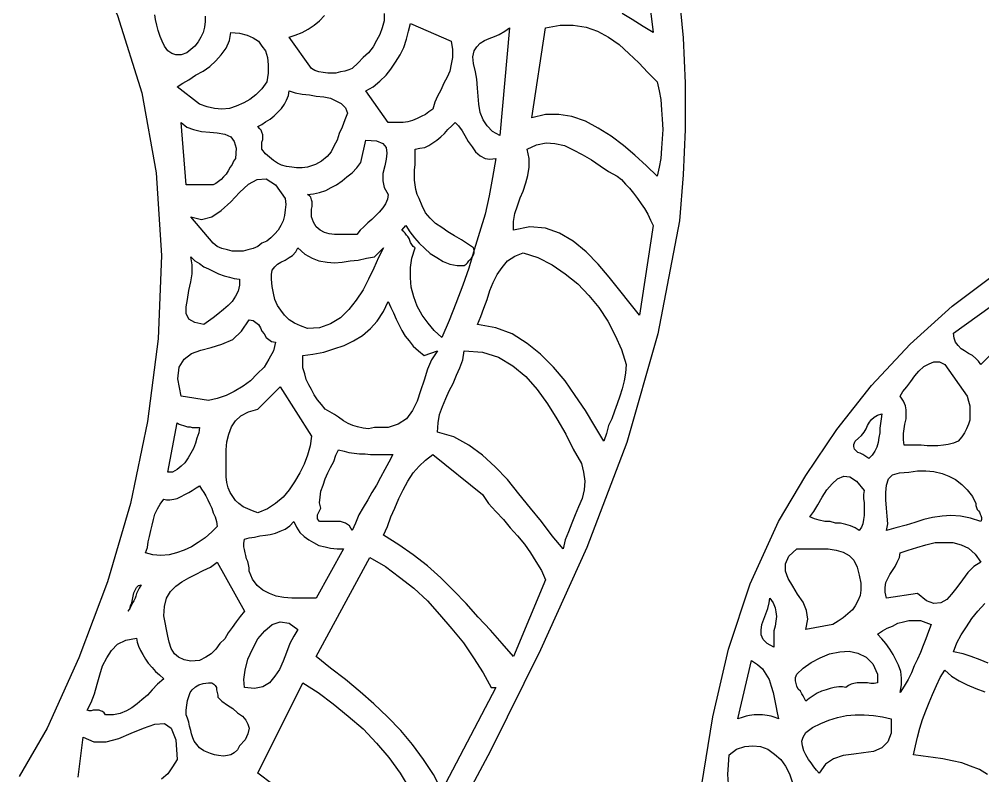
# Model space of a CAD drawing. Extents: x 0.02 to 8.19, y 0.02 to 6.66.
# Drawn here: x 5.045 to 6.466, y 1.896 to 3.013 of the extents above; entities that cross this region are included whole.
import ezdxf

# ---------------------------------------------------------------- set-up
doc = ezdxf.new("R2010")
doc.units = 0
doc.layers.add('1', color=7, linetype='Continuous')

msp = doc.modelspace()

# ---------------------------------------------------------------- linework, layer by layer
for points in [[(6.018, 3.051), (6.024, 2.985), (6.027, 2.918), (6.027, 2.85), (6.024, 2.783), (6.019, 2.715), (5.987, 2.548), (5.941, 2.388), (5.882, 2.233), (5.814, 2.082), (5.74, 1.933), (5.662, 1.786)], [(6.051, 1.88), (6.068, 1.983), (6.091, 2.083), (6.123, 2.179), (6.165, 2.271), (6.205, 2.339), (6.251, 2.407), (6.302, 2.472), (6.359, 2.533), (6.421, 2.589), (6.488, 2.639)]]:
    msp.add_lwpolyline(points)
at = {"layer": '1'}
for points in [[(5.139, 3.125), (5.19, 3.018), (5.226, 2.904), (5.247, 2.786), (5.255, 2.664), (5.25, 2.541), (5.234, 2.419), (5.209, 2.298), (5.175, 2.182), (5.133, 2.07), (5.086, 1.966), (5.045, 1.895)], [(5.966, 3.105), (5.98, 2.993), (5.965, 3.002), (5.949, 3.012), (5.934, 3.021)], [(5.319, 3.017), (5.319, 3.009), (5.318, 3.001), (5.316, 2.993), (5.313, 2.986), (5.309, 2.979), (5.304, 2.973), (5.298, 2.968), (5.292, 2.963), (5.284, 2.96), (5.276, 2.96), (5.27, 2.962), (5.264, 2.966), (5.259, 2.973), (5.256, 2.98), (5.253, 2.987), (5.25, 2.996), (5.248, 3.004), (5.246, 3.012), (5.245, 3.019)], [(5.583, 3.021), (5.583, 3.01), (5.58, 3), (5.577, 2.99), (5.572, 2.981), (5.567, 2.972), (5.56, 2.963), (5.552, 2.956), (5.545, 2.948), (5.536, 2.94), (5.531, 2.938), (5.525, 2.936), (5.519, 2.935), (5.512, 2.933), (5.506, 2.933), (5.5, 2.933), (5.493, 2.934), (5.487, 2.935), (5.481, 2.937), (5.476, 2.94), (5.443, 2.986), (5.452, 2.989), (5.462, 2.993), (5.471, 2.998), (5.48, 3.004), (5.488, 3.01), (5.495, 3.018)], [(5.682, 2.98), (5.684, 2.968), (5.684, 2.956), (5.682, 2.946), (5.68, 2.936), (5.676, 2.927), (5.671, 2.918), (5.667, 2.908), (5.662, 2.899), (5.658, 2.89), (5.655, 2.88), (5.649, 2.876), (5.644, 2.872), (5.638, 2.869), (5.632, 2.866), (5.625, 2.863), (5.618, 2.861), (5.611, 2.86), (5.604, 2.86), (5.597, 2.86), (5.589, 2.86), (5.556, 2.907), (5.567, 2.913), (5.577, 2.921), (5.586, 2.93), (5.593, 2.939), (5.6, 2.949), (5.607, 2.96), (5.612, 2.971), (5.616, 2.983), (5.619, 2.995), (5.622, 3.006), (5.682, 2.98)], [(5.754, 2.841), (5.743, 2.847), (5.735, 2.855), (5.729, 2.864), (5.725, 2.875), (5.723, 2.887), (5.722, 2.899), (5.721, 2.911), (5.72, 2.924), (5.718, 2.935), (5.715, 2.947), (5.714, 2.957), (5.716, 2.966), (5.72, 2.972), (5.725, 2.977), (5.731, 2.981), (5.738, 2.984), (5.746, 2.987), (5.753, 2.99), (5.761, 2.995), (5.768, 3), (5.754, 2.841)], [(5.986, 2.92), (5.989, 2.907), (5.991, 2.894), (5.992, 2.879), (5.993, 2.865), (5.994, 2.85), (5.993, 2.836), (5.992, 2.822), (5.991, 2.807), (5.989, 2.794), (5.986, 2.781), (5.97, 2.796), (5.953, 2.812), (5.936, 2.826), (5.918, 2.84), (5.899, 2.852), (5.88, 2.862), (5.86, 2.869), (5.841, 2.872), (5.821, 2.872), (5.801, 2.867), (5.821, 3), (5.843, 3.004), (5.862, 3.004), (5.881, 3.001), (5.898, 2.995), (5.914, 2.986), (5.93, 2.975), (5.944, 2.962), (5.959, 2.948), (5.972, 2.934), (5.986, 2.92)], [(5.41, 2.92), (5.403, 2.91), (5.394, 2.901), (5.385, 2.894), (5.376, 2.889), (5.365, 2.884), (5.355, 2.881), (5.344, 2.88), (5.333, 2.881), (5.322, 2.883), (5.311, 2.887), (5.278, 2.913), (5.286, 2.918), (5.295, 2.923), (5.305, 2.93), (5.316, 2.936), (5.326, 2.943), (5.335, 2.951), (5.343, 2.96), (5.35, 2.97), (5.355, 2.981), (5.357, 2.993), (5.37, 2.992), (5.381, 2.989), (5.39, 2.985), (5.398, 2.98), (5.403, 2.973), (5.408, 2.966), (5.411, 2.956), (5.412, 2.945), (5.412, 2.933), (5.41, 2.92)], [(5.529, 2.874), (5.525, 2.864), (5.521, 2.853), (5.517, 2.844), (5.514, 2.834), (5.509, 2.825), (5.505, 2.817), (5.499, 2.81), (5.491, 2.803), (5.482, 2.798), (5.47, 2.794), (5.462, 2.793), (5.454, 2.793), (5.447, 2.794), (5.439, 2.795), (5.432, 2.797), (5.426, 2.8), (5.42, 2.804), (5.414, 2.809), (5.408, 2.814), (5.403, 2.821), (5.403, 2.824), (5.403, 2.828), (5.403, 2.831), (5.404, 2.835), (5.404, 2.839), (5.404, 2.842), (5.403, 2.846), (5.402, 2.849), (5.4, 2.851), (5.397, 2.854), (5.403, 2.857), (5.408, 2.861), (5.415, 2.865), (5.421, 2.87), (5.426, 2.875), (5.432, 2.881), (5.436, 2.887), (5.439, 2.893), (5.442, 2.9), (5.443, 2.907), (5.452, 2.904), (5.462, 2.902), (5.473, 2.901), (5.483, 2.899), (5.494, 2.898), (5.504, 2.896), (5.512, 2.892), (5.52, 2.888), (5.526, 2.882), (5.529, 2.874)], [(5.364, 2.807), (5.361, 2.803), (5.359, 2.798), (5.356, 2.794), (5.353, 2.789), (5.35, 2.784), (5.346, 2.78), (5.343, 2.776), (5.339, 2.773), (5.335, 2.77), (5.331, 2.768), (5.291, 2.768), (5.284, 2.86), (5.292, 2.853), (5.302, 2.85), (5.314, 2.847), (5.326, 2.846), (5.337, 2.845), (5.348, 2.843), (5.357, 2.839), (5.362, 2.832), (5.365, 2.822), (5.364, 2.807)], [(5.748, 2.807), (5.743, 2.779), (5.738, 2.752), (5.732, 2.725), (5.724, 2.698), (5.716, 2.672), (5.708, 2.645), (5.699, 2.62), (5.689, 2.593), (5.679, 2.568), (5.668, 2.543), (5.657, 2.553), (5.648, 2.564), (5.639, 2.576), (5.632, 2.589), (5.627, 2.603), (5.623, 2.617), (5.622, 2.631), (5.622, 2.646), (5.624, 2.66), (5.629, 2.675), (5.626, 2.677), (5.624, 2.68), (5.622, 2.683), (5.621, 2.686), (5.62, 2.689), (5.618, 2.692), (5.616, 2.694), (5.614, 2.697), (5.612, 2.699), (5.609, 2.701), (5.615, 2.708), (5.621, 2.699), (5.628, 2.69), (5.635, 2.682), (5.643, 2.674), (5.651, 2.667), (5.661, 2.661), (5.67, 2.655), (5.68, 2.651), (5.691, 2.649), (5.701, 2.649), (5.704, 2.651), (5.706, 2.653), (5.708, 2.656), (5.71, 2.658), (5.712, 2.66), (5.714, 2.663), (5.715, 2.665), (5.716, 2.668), (5.716, 2.671), (5.715, 2.675), (5.706, 2.681), (5.697, 2.687), (5.687, 2.693), (5.677, 2.699), (5.668, 2.705), (5.659, 2.711), (5.651, 2.719), (5.644, 2.727), (5.639, 2.737), (5.635, 2.748), (5.632, 2.754), (5.63, 2.761), (5.629, 2.768), (5.628, 2.775), (5.628, 2.783), (5.628, 2.79), (5.629, 2.798), (5.629, 2.806), (5.629, 2.813), (5.629, 2.821), (5.636, 2.822), (5.643, 2.823), (5.649, 2.826), (5.655, 2.83), (5.661, 2.834), (5.667, 2.839), (5.672, 2.844), (5.677, 2.85), (5.683, 2.855), (5.688, 2.86), (5.693, 2.855), (5.698, 2.848), (5.702, 2.841), (5.707, 2.832), (5.713, 2.824), (5.718, 2.817), (5.725, 2.811), (5.732, 2.807), (5.739, 2.806), (5.748, 2.807)], [(5.589, 2.754), (5.588, 2.747), (5.585, 2.74), (5.581, 2.734), (5.576, 2.728), (5.571, 2.723), (5.565, 2.717), (5.559, 2.712), (5.553, 2.706), (5.548, 2.701), (5.543, 2.695), (5.535, 2.695), (5.526, 2.695), (5.519, 2.695), (5.51, 2.695), (5.502, 2.696), (5.495, 2.698), (5.489, 2.701), (5.483, 2.706), (5.479, 2.713), (5.476, 2.721), (5.476, 2.725), (5.476, 2.728), (5.476, 2.732), (5.477, 2.736), (5.477, 2.74), (5.477, 2.743), (5.476, 2.746), (5.475, 2.75), (5.473, 2.752), (5.47, 2.754), (5.479, 2.755), (5.488, 2.757), (5.497, 2.76), (5.505, 2.764), (5.513, 2.768), (5.521, 2.774), (5.528, 2.78), (5.536, 2.786), (5.543, 2.793), (5.549, 2.801), (5.556, 2.834), (5.572, 2.833), (5.581, 2.829), (5.586, 2.823), (5.587, 2.815), (5.586, 2.806), (5.584, 2.796), (5.581, 2.785), (5.581, 2.774), (5.583, 2.764), (5.589, 2.754)], [(5.98, 2.708), (5.96, 2.576), (5.946, 2.593), (5.931, 2.612), (5.915, 2.632), (5.899, 2.651), (5.881, 2.669), (5.862, 2.685), (5.842, 2.697), (5.821, 2.704), (5.798, 2.706), (5.774, 2.701), (5.774, 2.714), (5.776, 2.726), (5.78, 2.737), (5.784, 2.749), (5.788, 2.759), (5.792, 2.771), (5.795, 2.782), (5.797, 2.794), (5.797, 2.807), (5.794, 2.821), (5.808, 2.827), (5.822, 2.83), (5.835, 2.829), (5.849, 2.826), (5.862, 2.82), (5.875, 2.813), (5.889, 2.805), (5.902, 2.796), (5.914, 2.788), (5.927, 2.781), (5.933, 2.776), (5.939, 2.769), (5.945, 2.763), (5.951, 2.756), (5.957, 2.748), (5.962, 2.74), (5.967, 2.733), (5.972, 2.725), (5.976, 2.716), (5.98, 2.708)], [(5.437, 2.748), (5.438, 2.739), (5.437, 2.731), (5.436, 2.723), (5.434, 2.715), (5.431, 2.708), (5.427, 2.701), (5.422, 2.696), (5.416, 2.69), (5.41, 2.685), (5.403, 2.682), (5.397, 2.677), (5.39, 2.674), (5.382, 2.672), (5.375, 2.67), (5.367, 2.67), (5.359, 2.67), (5.352, 2.672), (5.344, 2.674), (5.337, 2.677), (5.331, 2.682), (5.298, 2.721), (5.314, 2.717), (5.329, 2.721), (5.343, 2.73), (5.357, 2.743), (5.37, 2.757), (5.383, 2.769), (5.396, 2.776), (5.409, 2.777), (5.423, 2.768), (5.437, 2.748)], [(5.569, 2.662), (5.582, 2.675), (5.575, 2.661), (5.568, 2.645), (5.56, 2.629), (5.552, 2.613), (5.542, 2.598), (5.531, 2.584), (5.519, 2.572), (5.504, 2.563), (5.488, 2.557), (5.47, 2.556), (5.46, 2.56), (5.451, 2.564), (5.443, 2.569), (5.436, 2.576), (5.431, 2.583), (5.426, 2.59), (5.422, 2.599), (5.42, 2.608), (5.418, 2.618), (5.417, 2.629), (5.417, 2.636), (5.418, 2.642), (5.422, 2.647), (5.426, 2.651), (5.431, 2.654), (5.437, 2.657), (5.443, 2.661), (5.448, 2.664), (5.453, 2.669), (5.456, 2.675), (5.466, 2.666), (5.477, 2.66), (5.487, 2.656), (5.499, 2.654), (5.51, 2.653), (5.521, 2.654), (5.533, 2.656), (5.545, 2.657), (5.557, 2.66), (5.569, 2.662)], [(5.37, 2.629), (5.37, 2.62), (5.368, 2.611), (5.364, 2.604), (5.359, 2.596), (5.353, 2.59), (5.346, 2.584), (5.338, 2.577), (5.331, 2.572), (5.324, 2.567), (5.317, 2.562), (5.304, 2.565), (5.295, 2.57), (5.291, 2.578), (5.291, 2.588), (5.293, 2.599), (5.295, 2.612), (5.298, 2.625), (5.3, 2.637), (5.3, 2.65), (5.298, 2.662), (5.304, 2.656), (5.311, 2.652), (5.317, 2.647), (5.324, 2.644), (5.332, 2.64), (5.339, 2.637), (5.347, 2.634), (5.355, 2.632), (5.362, 2.63), (5.37, 2.629)], [(5.94, 2.503), (5.939, 2.49), (5.937, 2.479), (5.934, 2.467), (5.931, 2.456), (5.927, 2.445), (5.923, 2.434), (5.919, 2.423), (5.914, 2.413), (5.911, 2.401), (5.907, 2.39), (5.894, 2.412), (5.88, 2.435), (5.865, 2.457), (5.85, 2.479), (5.833, 2.499), (5.814, 2.518), (5.794, 2.534), (5.772, 2.548), (5.748, 2.557), (5.721, 2.562), (5.726, 2.574), (5.73, 2.586), (5.735, 2.599), (5.739, 2.612), (5.744, 2.624), (5.75, 2.636), (5.757, 2.646), (5.765, 2.656), (5.776, 2.663), (5.788, 2.668), (5.81, 2.661), (5.831, 2.65), (5.85, 2.637), (5.869, 2.622), (5.885, 2.605), (5.9, 2.587), (5.913, 2.567), (5.924, 2.546), (5.933, 2.525), (5.94, 2.503)], [(6.503, 2.543), (6.463, 2.503), (6.46, 2.508), (6.456, 2.512), (6.451, 2.516), (6.445, 2.519), (6.439, 2.523), (6.434, 2.526), (6.43, 2.531), (6.426, 2.536), (6.424, 2.542), (6.423, 2.549), (6.496, 2.602), (6.499, 2.597), (6.501, 2.592), (6.502, 2.586), (6.503, 2.58), (6.503, 2.574), (6.503, 2.567), (6.503, 2.561), (6.502, 2.555), (6.502, 2.549), (6.503, 2.543)], [(5.642, 2.516), (5.662, 2.523), (5.653, 2.51), (5.647, 2.496), (5.642, 2.48), (5.637, 2.464), (5.632, 2.449), (5.625, 2.435), (5.616, 2.423), (5.604, 2.415), (5.589, 2.41), (5.569, 2.41), (5.56, 2.408), (5.552, 2.409), (5.544, 2.411), (5.537, 2.413), (5.53, 2.416), (5.523, 2.42), (5.516, 2.425), (5.51, 2.429), (5.503, 2.433), (5.496, 2.437), (5.491, 2.444), (5.485, 2.451), (5.48, 2.458), (5.476, 2.466), (5.472, 2.473), (5.468, 2.481), (5.466, 2.489), (5.463, 2.498), (5.463, 2.507), (5.463, 2.516), (5.478, 2.518), (5.494, 2.521), (5.509, 2.526), (5.524, 2.531), (5.538, 2.538), (5.551, 2.546), (5.563, 2.556), (5.573, 2.567), (5.582, 2.581), (5.589, 2.596), (5.593, 2.587), (5.597, 2.579), (5.601, 2.57), (5.605, 2.562), (5.609, 2.553), (5.614, 2.545), (5.62, 2.538), (5.626, 2.53), (5.634, 2.523), (5.642, 2.516)], [(5.423, 2.536), (5.42, 2.523), (5.413, 2.511), (5.406, 2.499), (5.396, 2.489), (5.386, 2.479), (5.375, 2.471), (5.362, 2.463), (5.35, 2.457), (5.337, 2.453), (5.324, 2.45), (5.284, 2.456), (5.279, 2.482), (5.281, 2.499), (5.288, 2.511), (5.299, 2.519), (5.313, 2.524), (5.328, 2.528), (5.344, 2.533), (5.36, 2.54), (5.373, 2.552), (5.384, 2.569), (5.39, 2.568), (5.394, 2.565), (5.398, 2.562), (5.401, 2.557), (5.403, 2.552), (5.406, 2.548), (5.409, 2.543), (5.413, 2.54), (5.417, 2.537), (5.423, 2.536)], [(5.874, 2.357), (5.877, 2.344), (5.879, 2.331), (5.878, 2.318), (5.875, 2.305), (5.87, 2.293), (5.865, 2.281), (5.86, 2.269), (5.855, 2.256), (5.85, 2.244), (5.847, 2.231), (5.831, 2.25), (5.815, 2.271), (5.799, 2.291), (5.782, 2.312), (5.765, 2.333), (5.747, 2.352), (5.728, 2.369), (5.708, 2.384), (5.686, 2.396), (5.662, 2.403), (5.663, 2.417), (5.665, 2.429), (5.669, 2.441), (5.674, 2.453), (5.679, 2.464), (5.685, 2.475), (5.69, 2.487), (5.695, 2.498), (5.699, 2.51), (5.701, 2.523), (5.728, 2.521), (5.752, 2.514), (5.773, 2.501), (5.792, 2.485), (5.809, 2.466), (5.824, 2.445), (5.838, 2.423), (5.851, 2.4), (5.862, 2.378), (5.874, 2.357)], [(6.443, 2.456), (6.445, 2.449), (6.447, 2.442), (6.447, 2.435), (6.447, 2.428), (6.447, 2.421), (6.445, 2.415), (6.442, 2.408), (6.439, 2.402), (6.435, 2.396), (6.43, 2.39), (6.423, 2.387), (6.415, 2.385), (6.408, 2.384), (6.4, 2.383), (6.392, 2.383), (6.384, 2.383), (6.375, 2.384), (6.367, 2.384), (6.358, 2.384), (6.35, 2.384), (6.349, 2.392), (6.349, 2.401), (6.35, 2.408), (6.351, 2.415), (6.353, 2.423), (6.353, 2.429), (6.353, 2.436), (6.352, 2.442), (6.349, 2.449), (6.344, 2.456), (6.348, 2.463), (6.354, 2.47), (6.36, 2.478), (6.366, 2.486), (6.372, 2.493), (6.379, 2.5), (6.387, 2.504), (6.394, 2.507), (6.402, 2.507), (6.41, 2.503), (6.443, 2.456)], [(5.476, 2.397), (5.474, 2.383), (5.47, 2.369), (5.465, 2.356), (5.459, 2.343), (5.451, 2.33), (5.443, 2.318), (5.434, 2.307), (5.423, 2.298), (5.411, 2.29), (5.397, 2.284), (5.389, 2.287), (5.382, 2.29), (5.375, 2.293), (5.369, 2.298), (5.364, 2.302), (5.36, 2.308), (5.356, 2.314), (5.353, 2.321), (5.351, 2.329), (5.35, 2.337), (5.35, 2.35), (5.35, 2.364), (5.35, 2.377), (5.351, 2.389), (5.354, 2.4), (5.358, 2.411), (5.364, 2.42), (5.372, 2.427), (5.383, 2.433), (5.397, 2.437), (5.43, 2.47), (5.476, 2.397)], [(6.317, 2.43), (6.316, 2.423), (6.315, 2.416), (6.314, 2.409), (6.314, 2.402), (6.313, 2.395), (6.312, 2.388), (6.31, 2.381), (6.307, 2.375), (6.303, 2.369), (6.298, 2.364), (6.295, 2.366), (6.292, 2.368), (6.289, 2.37), (6.285, 2.372), (6.282, 2.373), (6.279, 2.376), (6.277, 2.378), (6.276, 2.382), (6.276, 2.385), (6.278, 2.39), (6.283, 2.394), (6.287, 2.398), (6.291, 2.403), (6.294, 2.408), (6.296, 2.413), (6.299, 2.418), (6.302, 2.422), (6.306, 2.425), (6.311, 2.428), (6.317, 2.43)], [(5.311, 2.41), (5.31, 2.402), (5.307, 2.394), (5.305, 2.387), (5.302, 2.379), (5.298, 2.372), (5.294, 2.365), (5.289, 2.358), (5.284, 2.353), (5.278, 2.348), (5.271, 2.344), (5.264, 2.344), (5.278, 2.417), (5.281, 2.415), (5.284, 2.414), (5.287, 2.413), (5.29, 2.412), (5.293, 2.411), (5.297, 2.411), (5.3, 2.41), (5.303, 2.41), (5.307, 2.41), (5.311, 2.41)], [(5.596, 2.37), (5.59, 2.359), (5.584, 2.348), (5.578, 2.336), (5.572, 2.325), (5.565, 2.314), (5.559, 2.303), (5.552, 2.292), (5.546, 2.281), (5.541, 2.269), (5.536, 2.258), (5.532, 2.265), (5.526, 2.269), (5.519, 2.271), (5.51, 2.271), (5.502, 2.271), (5.494, 2.271), (5.488, 2.271), (5.485, 2.275), (5.485, 2.281), (5.49, 2.291), (5.488, 2.299), (5.489, 2.307), (5.49, 2.316), (5.493, 2.325), (5.496, 2.334), (5.5, 2.343), (5.504, 2.351), (5.509, 2.36), (5.512, 2.369), (5.516, 2.377), (5.524, 2.375), (5.531, 2.373), (5.539, 2.372), (5.547, 2.371), (5.555, 2.371), (5.563, 2.37), (5.571, 2.37), (5.579, 2.37), (5.587, 2.37), (5.596, 2.37)], [(5.728, 2.311), (5.737, 2.298), (5.748, 2.286), (5.759, 2.274), (5.769, 2.262), (5.78, 2.25), (5.79, 2.238), (5.799, 2.225), (5.807, 2.212), (5.815, 2.199), (5.821, 2.185), (5.774, 2.072), (5.757, 2.091), (5.74, 2.111), (5.722, 2.13), (5.704, 2.15), (5.686, 2.169), (5.667, 2.188), (5.647, 2.206), (5.626, 2.222), (5.605, 2.237), (5.582, 2.251), (5.588, 2.264), (5.593, 2.278), (5.599, 2.291), (5.605, 2.305), (5.611, 2.318), (5.618, 2.331), (5.626, 2.343), (5.635, 2.353), (5.644, 2.362), (5.655, 2.37), (5.728, 2.311)], [(6.456, 2.298), (6.456, 2.295), (6.457, 2.292), (6.458, 2.289), (6.46, 2.287), (6.461, 2.285), (6.462, 2.282), (6.463, 2.28), (6.464, 2.277), (6.464, 2.274), (6.463, 2.271), (6.448, 2.276), (6.433, 2.279), (6.419, 2.28), (6.406, 2.279), (6.392, 2.277), (6.379, 2.274), (6.366, 2.27), (6.353, 2.266), (6.338, 2.262), (6.324, 2.258), (6.326, 2.268), (6.325, 2.279), (6.324, 2.291), (6.323, 2.303), (6.323, 2.314), (6.324, 2.325), (6.327, 2.334), (6.333, 2.34), (6.343, 2.343), (6.357, 2.344), (6.37, 2.346), (6.382, 2.346), (6.394, 2.345), (6.406, 2.342), (6.416, 2.338), (6.426, 2.333), (6.435, 2.326), (6.443, 2.318), (6.451, 2.308), (6.456, 2.298)], [(6.291, 2.317), (6.29, 2.311), (6.29, 2.305), (6.291, 2.299), (6.291, 2.293), (6.291, 2.286), (6.291, 2.28), (6.29, 2.274), (6.289, 2.268), (6.287, 2.263), (6.284, 2.258), (6.278, 2.262), (6.271, 2.265), (6.264, 2.267), (6.256, 2.269), (6.249, 2.269), (6.241, 2.271), (6.233, 2.271), (6.225, 2.273), (6.218, 2.275), (6.211, 2.278), (6.217, 2.286), (6.223, 2.296), (6.229, 2.307), (6.236, 2.318), (6.244, 2.327), (6.252, 2.334), (6.261, 2.338), (6.27, 2.337), (6.28, 2.331), (6.291, 2.317)], [(5.337, 2.264), (5.329, 2.256), (5.319, 2.247), (5.309, 2.24), (5.299, 2.234), (5.288, 2.229), (5.277, 2.225), (5.266, 2.222), (5.254, 2.221), (5.242, 2.222), (5.231, 2.225), (5.234, 2.233), (5.235, 2.241), (5.237, 2.249), (5.239, 2.258), (5.241, 2.266), (5.243, 2.274), (5.245, 2.282), (5.249, 2.29), (5.253, 2.297), (5.258, 2.304), (5.262, 2.303), (5.267, 2.303), (5.273, 2.304), (5.278, 2.305), (5.284, 2.308), (5.289, 2.311), (5.295, 2.314), (5.3, 2.317), (5.306, 2.321), (5.311, 2.324), (5.314, 2.319), (5.317, 2.314), (5.32, 2.309), (5.323, 2.303), (5.326, 2.297), (5.329, 2.291), (5.331, 2.284), (5.334, 2.278), (5.336, 2.271), (5.337, 2.264)], [(5.523, 2.231), (5.483, 2.158), (5.471, 2.158), (5.459, 2.158), (5.447, 2.158), (5.435, 2.159), (5.424, 2.161), (5.414, 2.165), (5.404, 2.17), (5.396, 2.177), (5.389, 2.186), (5.384, 2.198), (5.384, 2.203), (5.383, 2.208), (5.382, 2.212), (5.38, 2.216), (5.379, 2.221), (5.378, 2.225), (5.377, 2.23), (5.376, 2.234), (5.376, 2.239), (5.377, 2.245), (5.384, 2.247), (5.392, 2.248), (5.4, 2.25), (5.408, 2.251), (5.415, 2.252), (5.423, 2.254), (5.43, 2.257), (5.437, 2.26), (5.444, 2.265), (5.45, 2.271), (5.454, 2.263), (5.459, 2.255), (5.465, 2.249), (5.472, 2.244), (5.479, 2.24), (5.487, 2.236), (5.496, 2.234), (5.504, 2.232), (5.514, 2.231), (5.523, 2.231)], [(6.284, 2.192), (6.286, 2.18), (6.286, 2.17), (6.285, 2.162), (6.282, 2.154), (6.278, 2.147), (6.274, 2.141), (6.267, 2.135), (6.26, 2.129), (6.253, 2.124), (6.245, 2.119), (6.205, 2.112), (6.208, 2.127), (6.206, 2.14), (6.201, 2.152), (6.193, 2.164), (6.186, 2.176), (6.179, 2.187), (6.175, 2.198), (6.175, 2.209), (6.18, 2.22), (6.192, 2.231), (6.203, 2.231), (6.215, 2.231), (6.226, 2.231), (6.238, 2.231), (6.25, 2.229), (6.26, 2.226), (6.269, 2.221), (6.276, 2.214), (6.281, 2.204), (6.284, 2.192)], [(6.463, 2.211), (6.453, 2.205), (6.444, 2.196), (6.436, 2.185), (6.428, 2.174), (6.42, 2.164), (6.413, 2.156), (6.404, 2.151), (6.394, 2.15), (6.383, 2.154), (6.37, 2.165), (6.324, 2.158), (6.322, 2.167), (6.322, 2.174), (6.323, 2.181), (6.326, 2.187), (6.329, 2.193), (6.333, 2.199), (6.337, 2.205), (6.34, 2.211), (6.343, 2.218), (6.344, 2.225), (6.356, 2.229), (6.369, 2.233), (6.382, 2.237), (6.396, 2.24), (6.409, 2.24), (6.422, 2.24), (6.434, 2.237), (6.445, 2.232), (6.455, 2.223), (6.463, 2.211)], [(5.741, 2.026), (5.748, 2.026), (5.668, 1.874), (5.656, 1.898), (5.641, 1.92), (5.625, 1.942), (5.608, 1.963), (5.588, 1.983), (5.568, 2.002), (5.548, 2.02), (5.526, 2.038), (5.504, 2.055), (5.483, 2.072), (5.562, 2.218), (5.585, 2.205), (5.606, 2.189), (5.627, 2.173), (5.647, 2.154), (5.665, 2.134), (5.683, 2.113), (5.7, 2.092), (5.715, 2.07), (5.729, 2.048), (5.741, 2.026)], [(5.377, 2.139), (5.371, 2.131), (5.365, 2.123), (5.359, 2.115), (5.353, 2.107), (5.348, 2.098), (5.341, 2.091), (5.335, 2.083), (5.328, 2.076), (5.32, 2.071), (5.311, 2.066), (5.298, 2.065), (5.288, 2.067), (5.28, 2.071), (5.274, 2.076), (5.269, 2.084), (5.266, 2.093), (5.264, 2.102), (5.262, 2.112), (5.26, 2.122), (5.258, 2.132), (5.259, 2.146), (5.262, 2.158), (5.268, 2.168), (5.276, 2.176), (5.285, 2.182), (5.295, 2.188), (5.305, 2.193), (5.316, 2.199), (5.327, 2.204), (5.337, 2.211), (5.377, 2.139)], [(5.225, 2.178), (5.222, 2.173), (5.22, 2.169), (5.218, 2.165), (5.217, 2.161), (5.216, 2.158), (5.214, 2.154), (5.212, 2.151), (5.21, 2.147), (5.208, 2.143), (5.205, 2.139), (5.208, 2.142), (5.209, 2.147), (5.211, 2.151), (5.212, 2.156), (5.213, 2.161), (5.214, 2.166), (5.216, 2.17), (5.218, 2.174), (5.221, 2.177), (5.225, 2.178)], [(6.158, 2.086), (6.148, 2.091), (6.142, 2.097), (6.139, 2.104), (6.139, 2.111), (6.14, 2.119), (6.143, 2.127), (6.146, 2.135), (6.149, 2.143), (6.151, 2.151), (6.152, 2.158), (6.157, 2.151), (6.16, 2.144), (6.161, 2.138), (6.162, 2.131), (6.161, 2.124), (6.16, 2.117), (6.158, 2.11), (6.158, 2.103), (6.158, 2.094), (6.158, 2.086)], [(6.474, 2.062), (6.462, 2.067), (6.449, 2.072), (6.437, 2.076), (6.423, 2.079), (6.428, 2.092), (6.434, 2.104), (6.442, 2.116), (6.45, 2.128), (6.459, 2.139), (6.469, 2.15)], [(5.456, 2.112), (5.45, 2.102), (5.444, 2.091), (5.439, 2.078), (5.434, 2.065), (5.429, 2.053), (5.422, 2.043), (5.414, 2.033), (5.404, 2.027), (5.392, 2.025), (5.377, 2.026), (5.376, 2.038), (5.378, 2.052), (5.382, 2.068), (5.389, 2.083), (5.397, 2.098), (5.407, 2.11), (5.418, 2.119), (5.43, 2.123), (5.443, 2.121), (5.456, 2.112)], [(6.39, 2.119), (6.386, 2.109), (6.382, 2.098), (6.378, 2.088), (6.374, 2.078), (6.37, 2.068), (6.365, 2.058), (6.361, 2.048), (6.356, 2.038), (6.35, 2.028), (6.344, 2.019), (6.346, 2.03), (6.346, 2.04), (6.345, 2.05), (6.342, 2.059), (6.338, 2.067), (6.334, 2.075), (6.329, 2.083), (6.323, 2.091), (6.317, 2.098), (6.311, 2.105), (6.318, 2.11), (6.325, 2.114), (6.333, 2.117), (6.341, 2.121), (6.349, 2.123), (6.357, 2.125), (6.366, 2.125), (6.374, 2.125), (6.382, 2.122), (6.39, 2.119)], [(5.258, 2.039), (5.249, 2.031), (5.241, 2.023), (5.234, 2.015), (5.226, 2.008), (5.219, 2.002), (5.211, 1.996), (5.203, 1.992), (5.194, 1.988), (5.184, 1.986), (5.172, 1.986), (5.17, 1.989), (5.168, 1.991), (5.165, 1.992), (5.163, 1.993), (5.16, 1.993), (5.157, 1.993), (5.154, 1.993), (5.151, 1.992), (5.148, 1.992), (5.145, 1.993), (5.151, 2.004), (5.156, 2.017), (5.16, 2.031), (5.164, 2.045), (5.168, 2.058), (5.174, 2.07), (5.181, 2.081), (5.19, 2.09), (5.202, 2.096), (5.218, 2.099), (5.219, 2.093), (5.221, 2.087), (5.224, 2.081), (5.227, 2.075), (5.231, 2.068), (5.235, 2.062), (5.241, 2.056), (5.246, 2.05), (5.252, 2.045), (5.258, 2.039)], [(6.311, 2.046), (6.311, 2.033), (6.306, 2.032), (6.301, 2.032), (6.296, 2.033), (6.291, 2.033), (6.286, 2.033), (6.281, 2.033), (6.276, 2.032), (6.272, 2.031), (6.268, 2.029), (6.264, 2.026), (6.259, 2.027), (6.254, 2.027), (6.247, 2.026), (6.241, 2.025), (6.235, 2.023), (6.228, 2.021), (6.222, 2.018), (6.216, 2.014), (6.21, 2.01), (6.205, 2.006), (6.203, 2.01), (6.201, 2.014), (6.199, 2.017), (6.197, 2.021), (6.194, 2.024), (6.192, 2.028), (6.191, 2.032), (6.19, 2.036), (6.19, 2.041), (6.192, 2.046), (6.201, 2.055), (6.213, 2.063), (6.226, 2.07), (6.24, 2.076), (6.255, 2.079), (6.269, 2.08), (6.282, 2.077), (6.294, 2.071), (6.304, 2.061), (6.311, 2.046)], [(6.165, 1.98), (6.16, 1.982), (6.154, 1.984), (6.148, 1.985), (6.141, 1.986), (6.135, 1.986), (6.129, 1.986), (6.122, 1.985), (6.117, 1.984), (6.111, 1.982), (6.105, 1.98), (6.125, 2.066), (6.134, 2.06), (6.141, 2.054), (6.146, 2.046), (6.151, 2.038), (6.154, 2.028), (6.157, 2.019), (6.159, 2.009), (6.161, 1.999), (6.163, 1.989), (6.165, 1.98)], [(6.473, 1.898), (6.461, 1.905), (6.448, 1.91), (6.435, 1.915), (6.421, 1.918), (6.407, 1.921), (6.393, 1.923), (6.378, 1.925), (6.364, 1.927), (6.367, 1.94), (6.37, 1.953), (6.373, 1.966), (6.377, 1.979), (6.382, 1.992), (6.387, 2.004), (6.392, 2.016), (6.398, 2.029), (6.403, 2.041), (6.41, 2.052), (6.42, 2.043), (6.431, 2.036), (6.443, 2.03), (6.456, 2.025), (6.469, 2.02)], [(5.344, 2.006), (5.352, 2), (5.36, 1.995), (5.367, 1.989), (5.374, 1.984), (5.379, 1.978), (5.382, 1.972), (5.384, 1.966), (5.382, 1.958), (5.378, 1.949), (5.37, 1.94), (5.367, 1.934), (5.362, 1.93), (5.357, 1.927), (5.352, 1.926), (5.346, 1.925), (5.339, 1.926), (5.333, 1.927), (5.327, 1.929), (5.322, 1.931), (5.317, 1.933), (5.311, 1.937), (5.307, 1.942), (5.303, 1.947), (5.301, 1.952), (5.299, 1.958), (5.298, 1.963), (5.296, 1.969), (5.295, 1.975), (5.293, 1.981), (5.291, 1.986), (5.291, 1.993), (5.292, 2), (5.293, 2.007), (5.295, 2.013), (5.297, 2.019), (5.3, 2.023), (5.305, 2.027), (5.31, 2.03), (5.316, 2.032), (5.324, 2.033), (5.329, 2.033), (5.332, 2.031), (5.334, 2.029), (5.336, 2.026), (5.336, 2.023), (5.337, 2.019), (5.338, 2.015), (5.338, 2.012), (5.341, 2.009), (5.344, 2.006)], [(5.642, 1.827), (5.582, 1.708), (5.568, 1.73), (5.553, 1.752), (5.537, 1.773), (5.519, 1.792), (5.501, 1.811), (5.482, 1.829), (5.462, 1.848), (5.441, 1.865), (5.419, 1.883), (5.397, 1.9), (5.463, 2.033), (5.486, 2.019), (5.508, 2.002), (5.53, 1.984), (5.552, 1.965), (5.572, 1.944), (5.59, 1.923), (5.607, 1.9), (5.621, 1.876), (5.633, 1.852), (5.642, 1.827)], [(6.331, 1.98), (6.331, 1.959), (6.326, 1.946), (6.317, 1.937), (6.305, 1.932), (6.29, 1.93), (6.276, 1.928), (6.26, 1.926), (6.246, 1.921), (6.234, 1.913), (6.225, 1.9), (6.221, 1.904), (6.217, 1.909), (6.213, 1.915), (6.209, 1.92), (6.205, 1.927), (6.202, 1.933), (6.2, 1.94), (6.199, 1.947), (6.201, 1.953), (6.205, 1.96), (6.215, 1.967), (6.227, 1.973), (6.239, 1.978), (6.252, 1.982), (6.265, 1.985), (6.278, 1.986), (6.291, 1.986), (6.305, 1.985), (6.318, 1.983), (6.331, 1.98)], [(5.132, 1.894), (5.139, 1.953), (5.155, 1.946), (5.173, 1.946), (5.192, 1.951), (5.21, 1.959), (5.228, 1.966), (5.245, 1.972), (5.259, 1.973), (5.269, 1.966), (5.276, 1.949), (5.278, 1.92)], [(6.091, 1.884), (6.09, 1.898), (6.091, 1.912), (6.092, 1.927), (6.103, 1.935), (6.115, 1.939), (6.127, 1.94), (6.138, 1.939), (6.149, 1.935), (6.159, 1.928), (6.168, 1.92), (6.175, 1.91), (6.181, 1.899), (6.185, 1.887)], [(5.278, 1.92), (5.271, 1.909), (5.264, 1.899), (5.255, 1.891)]]:
    msp.add_lwpolyline(points, dxfattribs=at)

doc.saveas('drawing.dxf')
